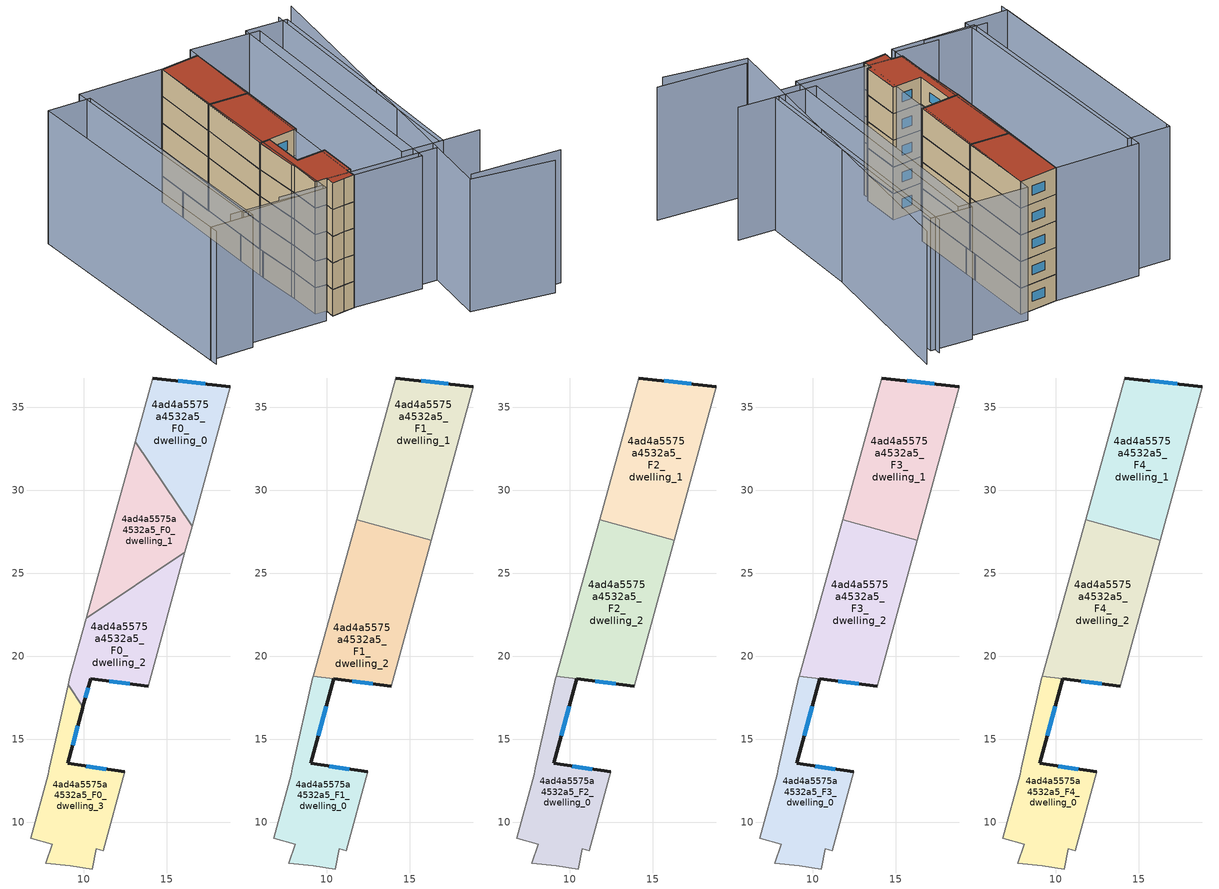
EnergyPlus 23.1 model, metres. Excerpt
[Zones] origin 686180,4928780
4ad4a5575a4532a5_F0_dwelling_0
 floor ground (EU_floor_Construction): 16.52,27.83 18.82,36.24 14.17,36.77 13.1,32.92 z0
 wall outside (EU_wall_Construction): 14.17,36.77 18.82,36.24 z0:3
 wall adiabatic (EU_wall_Construction): 18.82,36.24 16.52,27.83 / 13.1,32.92 14.17,36.77 z0:3
 wall to 4ad4a5575a4532a5_F0_dwelling_1 (EU_wall_Construction): 16.52,27.83 13.1,32.92 z0:3
 window (EU_Window_Construction): 15.68,36.6 17.31,36.41 z0.98:2.02
4ad4a5575a4532a5_F0_dwelling_1
 floor ground (EU_floor_Construction): 16.1,26.29 16.52,27.83 13.1,32.92 10.14,22.29 z0
 wall adiabatic (EU_wall_Construction): 16.52,27.83 16.1,26.29 / 10.14,22.29 13.1,32.92 z0:3
 wall to 4ad4a5575a4532a5_F0_dwelling_2 (EU_wall_Construction): 16.1,26.29 10.14,22.29 z0:3
4ad4a5575a4532a5_F0_dwelling_2
 floor ground (EU_floor_Construction): 13.89,18.21 16.1,26.29 10.14,22.29 9.16,18.74 9.06,18.28 9.95,16.96 10.41,18.64 z0
 wall outside (EU_wall_Construction): 13.89,18.21 10.41,18.64 9.95,16.96 z0:3
 wall adiabatic (EU_wall_Construction): 16.1,26.29 13.89,18.21 / 9.06,18.28 9.16,18.74 10.14,22.29 z0:3
 wall to 4ad4a5575a4532a5_F0_dwelling_3 (EU_wall_Construction): 9.95,16.96 9.06,18.28 z0:3
 window (EU_Window_Construction): 12.76,18.35 11.54,18.5 / 10.26,18.1 10.1,17.51 z0.98:2.02
4ad4a5575a4532a5_F0_dwelling_3
 floor ground (EU_floor_Construction): 11.17,8.29 12.47,13.04 9.02,13.55 9.93,16.89 9.95,16.96 9.06,18.28 7.93,13.27 7.85,12.91 6.81,9.04 8.11,8.69 7.7,7.53 9.18,7.4 10.5,7.19 10.75,8.41 z0
 wall outside (EU_wall_Construction): 9.95,16.96 9.93,16.89 9.02,13.55 12.47,13.04 z0:3
 wall adiabatic (EU_wall_Construction): 12.47,13.04 11.17,8.29 10.75,8.41 10.5,7.19 9.18,7.4 7.7,7.53 8.11,8.69 6.81,9.04 7.85,12.91 7.93,13.27 9.06,18.28 z0:3
 window (EU_Window_Construction): 9.64,15.8 9.32,14.64 / 10.14,13.38 11.35,13.2 z0.98:2.02
4ad4a5575a4532a5_F1_dwelling_0
 floor to 4ad4a5575a4532a5_F0_dwelling_3 (EU_floor_Construction): 11.17,8.29 12.47,13.04 9.02,13.55 9.94,16.92 9.95,16.96 9.06,18.28 7.93,13.27 7.85,12.91 6.81,9.04 8.11,8.69 7.7,7.53 9.18,7.4 10.5,7.19 10.75,8.41 z3
 floor to 4ad4a5575a4532a5_F0_dwelling_2 (EU_floor_Construction): 9.95,16.96 10.4,18.64 10.33,18.65 9.18,18.79 9.16,18.74 9.06,18.28 z3
 wall outside (EU_wall_Construction): 10.4,18.64 9.02,13.55 12.47,13.04 z3:6
 wall adiabatic (EU_wall_Construction): 12.47,13.04 11.17,8.29 10.75,8.41 10.5,7.19 9.18,7.4 7.7,7.53 8.11,8.69 6.81,9.04 7.85,12.91 7.93,13.27 9.16,18.74 9.18,18.79 z3:6
 wall to 4ad4a5575a4532a5_F1_dwelling_2 (EU_wall_Construction): 9.18,18.8 10.41,18.64 z3:6
 window (EU_Window_Construction): 9.96,16.98 9.47,15.2 / 10.14,13.38 11.35,13.2 z3.98:5.02
4ad4a5575a4532a5_F1_dwelling_1
 floor to 4ad4a5575a4532a5_F0_dwelling_0 (EU_floor_Construction): 16.52,27.83 18.82,36.24 14.17,36.77 13.1,32.92 z3
 floor to 4ad4a5575a4532a5_F0_dwelling_1 (EU_floor_Construction): 16.29,27 16.52,27.83 13.1,32.92 11.79,28.23 z3
 wall outside (EU_wall_Construction): 14.17,36.77 18.82,36.24 z3:6
 wall to 4ad4a5575a4532a5_F1_dwelling_2 (EU_wall_Construction): 16.29,27 11.79,28.23 z3:6
 wall adiabatic (EU_wall_Construction): 11.79,28.23 14.17,36.77 / 18.82,36.24 16.29,27 z3:6
 window (EU_Window_Construction): 15.68,36.6 17.31,36.41 z3.98:5.02
4ad4a5575a4532a5_F1_dwelling_2
 floor to 4ad4a5575a4532a5_F0_dwelling_2 (EU_floor_Construction): 13.89,18.21 16.1,26.29 10.14,22.29 9.18,18.8 z3
 floor to 4ad4a5575a4532a5_F0_dwelling_1 (EU_floor_Construction): 16.1,26.29 16.29,27 11.79,28.22 10.14,22.29 z3
 wall outside (EU_wall_Construction): 13.89,18.21 10.4,18.64 z3:6
 wall adiabatic (EU_wall_Construction): 9.18,18.8 11.79,28.22 / 16.29,27 13.89,18.21 z3:6
 window (EU_Window_Construction): 12.76,18.35 11.54,18.5 z3.98:5.02
4ad4a5575a4532a5_F2_dwelling_0
 floor to 4ad4a5575a4532a5_F1_dwelling_0 (EU_floor_Construction): 11.17,8.29 12.47,13.04 9.02,13.55 10.4,18.64 9.18,18.8 9.16,18.74 7.93,13.27 7.85,12.91 6.81,9.04 8.11,8.69 7.7,7.53 9.18,7.4 10.5,7.19 10.75,8.41 z6
 wall outside (EU_wall_Construction): 10.4,18.64 9.02,13.55 12.47,13.04 z6:9
 wall adiabatic (EU_wall_Construction): 12.47,13.04 11.17,8.29 10.75,8.41 10.5,7.19 9.18,7.4 7.7,7.53 8.11,8.69 6.81,9.04 7.85,12.91 7.93,13.27 9.16,18.74 9.18,18.79 z6:9
 wall to 4ad4a5575a4532a5_F2_dwelling_2 (EU_wall_Construction): 9.18,18.8 10.41,18.64 z6:9
 window (EU_Window_Construction): 9.96,16.98 9.47,15.2 / 10.14,13.38 11.35,13.2 z6.98:8.02
4ad4a5575a4532a5_F2_dwelling_1
 floor to 4ad4a5575a4532a5_F1_dwelling_1 (EU_floor_Construction): 16.29,27 18.82,36.24 14.17,36.77 11.79,28.23 z6
 wall outside (EU_wall_Construction): 14.17,36.77 18.82,36.24 z6:9
 wall to 4ad4a5575a4532a5_F2_dwelling_2 (EU_wall_Construction): 16.29,27 11.79,28.23 z6:9
 wall adiabatic (EU_wall_Construction): 11.79,28.23 14.17,36.77 / 18.82,36.24 16.29,27 z6:9
 window (EU_Window_Construction): 15.68,36.6 17.31,36.41 z6.98:8.02
4ad4a5575a4532a5_F2_dwelling_2
 floor to 4ad4a5575a4532a5_F1_dwelling_2 (EU_floor_Construction): 13.89,18.21 16.29,27 11.79,28.22 9.18,18.8 z6
 wall outside (EU_wall_Construction): 13.89,18.21 10.4,18.64 z6:9
 wall adiabatic (EU_wall_Construction): 9.18,18.8 11.79,28.22 / 16.29,27 13.89,18.21 z6:9
 window (EU_Window_Construction): 12.76,18.35 11.54,18.5 z6.98:8.02
4ad4a5575a4532a5_F3_dwelling_0
 floor to 4ad4a5575a4532a5_F2_dwelling_0 (EU_floor_Construction): 11.17,8.29 12.47,13.04 9.02,13.55 10.4,18.64 9.18,18.8 9.16,18.74 7.93,13.27 7.85,12.91 6.81,9.04 8.11,8.69 7.7,7.53 9.18,7.4 10.5,7.19 10.75,8.41 z9
 wall outside (EU_wall_Construction): 10.4,18.64 9.02,13.55 12.47,13.04 z9:12
 wall adiabatic (EU_wall_Construction): 12.47,13.04 11.17,8.29 10.75,8.41 10.5,7.19 9.18,7.4 7.7,7.53 8.11,8.69 6.81,9.04 7.85,12.91 7.93,13.27 9.16,18.74 9.18,18.79 z9:12
 wall to 4ad4a5575a4532a5_F3_dwelling_2 (EU_wall_Construction): 9.18,18.8 10.41,18.64 z9:12
 window (EU_Window_Construction): 9.96,16.98 9.47,15.2 / 10.14,13.38 11.35,13.2 z9.98:11.02
4ad4a5575a4532a5_F3_dwelling_1
 floor to 4ad4a5575a4532a5_F2_dwelling_1 (EU_floor_Construction): 16.29,27 18.82,36.24 14.17,36.77 11.79,28.23 z9
 wall outside (EU_wall_Construction): 14.17,36.77 18.82,36.24 z9:12
 wall to 4ad4a5575a4532a5_F3_dwelling_2 (EU_wall_Construction): 16.29,27 11.79,28.23 z9:12
 wall adiabatic (EU_wall_Construction): 11.79,28.23 14.17,36.77 / 18.82,36.24 16.29,27 z9:12
 window (EU_Window_Construction): 15.68,36.6 17.31,36.41 z9.98:11.02
4ad4a5575a4532a5_F3_dwelling_2
 floor to 4ad4a5575a4532a5_F2_dwelling_2 (EU_floor_Construction): 13.89,18.21 16.29,27 11.79,28.22 9.18,18.8 z9
 wall outside (EU_wall_Construction): 13.89,18.21 10.4,18.64 z9:12
 wall adiabatic (EU_wall_Construction): 9.18,18.8 11.79,28.22 / 16.29,27 13.89,18.21 z9:12
 window (EU_Window_Construction): 12.76,18.35 11.54,18.5 z9.98:11.02
4ad4a5575a4532a5_F4_dwelling_0
 floor to 4ad4a5575a4532a5_F3_dwelling_0 (EU_floor_Construction): 11.17,8.29 12.47,13.04 9.02,13.55 10.4,18.64 9.18,18.8 9.16,18.74 7.93,13.27 7.85,12.91 6.81,9.04 8.11,8.69 7.7,7.53 9.18,7.4 10.5,7.19 10.75,8.41 z12
 wall outside (EU_wall_Construction): 10.4,18.64 9.02,13.55 12.47,13.04 z12:15
 wall adiabatic (EU_wall_Construction): 12.47,13.04 11.17,8.29 10.75,8.41 10.5,7.19 9.18,7.4 7.7,7.53 8.11,8.69 6.81,9.04 7.85,12.91 7.93,13.27 9.16,18.74 9.18,18.79 z12:15
 wall to 4ad4a5575a4532a5_F4_dwelling_2 (EU_wall_Construction): 9.18,18.8 10.41,18.64 z12:15
 window (EU_Window_Construction): 9.96,16.98 9.47,15.2 / 10.14,13.38 11.35,13.2 z12.98:14.02
 roof outside (EU_roof_Construction): 10.4,18.64 9.02,13.55 12.47,13.04 11.17,8.29 10.75,8.41 10.5,7.19 9.18,7.4 7.7,7.53 8.11,8.69 6.81,9.04 7.85,12.91 7.93,13.27 9.16,18.74 9.18,18.8 z15
4ad4a5575a4532a5_F4_dwelling_1
 floor to 4ad4a5575a4532a5_F3_dwelling_1 (EU_floor_Construction): 16.29,27 18.82,36.24 14.17,36.77 11.79,28.23 z12
 wall outside (EU_wall_Construction): 14.17,36.77 18.82,36.24 z12:15
 wall to 4ad4a5575a4532a5_F4_dwelling_2 (EU_wall_Construction): 16.29,27 11.79,28.23 z12:15
 wall adiabatic (EU_wall_Construction): 11.79,28.23 14.17,36.77 / 18.82,36.24 16.29,27 z12:15
 window (EU_Window_Construction): 15.68,36.6 17.31,36.41 z12.98:14.02
 roof outside (EU_roof_Construction): 18.82,36.24 16.29,27 11.79,28.23 14.17,36.77 z15
4ad4a5575a4532a5_F4_dwelling_2
 floor to 4ad4a5575a4532a5_F3_dwelling_2 (EU_floor_Construction): 13.89,18.21 16.29,27 11.79,28.22 9.18,18.8 z12
 wall outside (EU_wall_Construction): 13.89,18.21 10.4,18.64 z12:15
 wall adiabatic (EU_wall_Construction): 9.18,18.8 11.79,28.22 / 16.29,27 13.89,18.21 z12:15
 window (EU_Window_Construction): 12.76,18.35 11.54,18.5 z12.98:14.02
 roof outside (EU_roof_Construction): 16.29,27 13.89,18.21 9.18,18.8 11.79,28.23 z15
shading: 18.59,-1.3 28.54,-4.31 / 6.81,9.07 20.44,5.1 / 1.86,9.42 6.72,7.96 / -4.1,10.49 2.92,8.43 / 26.51,-5.42 17.73,-1.95 / 17.73,-1.95 33,36.58 / 26.18,4.58 21.68,5.89 / 21.68,5.89 30.36,35.82 / -0.28,38.44 -7.79,9.07 / 30.64,34.95 22.06,5.74 / 22.06,5.74 17.42,7.1 / 17.42,7.1 26,36.31 / 26,36.31 30.64,34.95 / 10.41,7.22 19.2,37.54 / 19.2,37.54 26.96,35.29 / 26.96,35.29 18.17,4.96 / 18.17,4.96 10.41,7.22 / -2.98,9.78 4.63,39.24 / 4.63,39.24 14.16,36.77 / 14.16,36.77 6.55,7.32 / 6.55,7.32 -2.98,9.78 / -7.54,10.03 -0.14,39.04 / -0.14,39.04 4.73,37.8 / 4.73,37.8 -2.67,8.79 / -2.67,8.79 -7.54,10.03 z0:15
[Building]
EU S2 Campaign: North Axis=0; Terrain=City; Solar Distribution=FullExterior
[Site:Location]
Bologna: Latitude=44.5; Longitude=11.25; Time Zone=1; Elevation=37
[SizingPeriod:WeatherFileDays]
AnnualSizingPeriod: Begin Month=1; Begin Day of Month=1; End Month=12; End Day of Month=31; Day of Week for Start Day=Monday; Use Weather File Daylight Saving Period=No; Use Weather File Rain and Snow Indicators=No
[MATERIAL]
EU_InternalMass_Material: Roughness=MediumRough; Thickness=0.1; Conductivity=1; Density=1800; Specific Heat=900; Thermal Absorptance=0.9; Solar Absorptance=0.7; Visible Absorptance=0.7
[MATERIAL:NOMASS] Roughness=MediumRough; Thermal Absorptance=0.9; Solar Absorptance=0.7; Visible Absorptance=0.7
Name | Thermal Resistance
EU_wall_NoMass | 0.905828
EU_roof_NoMass | 0.37593
EU_floor_NoMass | 0.67114
[WINDOWMATERIAL:SIMPLEGLAZINGSYSTEM]
EU_Window_SimpleGlazing: UFactor=4.52486; Solar Heat Gain Coefficient=0.85; Visible Transmittance=0.85
[CONSTRUCTION]
EU_wall_Construction: EU_wall_NoMass
EU_roof_Construction: EU_roof_NoMass
EU_floor_Construction: EU_floor_NoMass
EU_InternalMass_Construction: EU_InternalMass_Material
EU_Window_Construction: EU_Window_SimpleGlazing
[ZONE] Type=1; Multiplier=1; Ceiling Height=autocalculate; Floor Area=autocalculate; Part of Total Floor Area=Yes
Name | Volume
4ad4a5575a4532a5_F0_dwelling_0 | 88.4641
4ad4a5575a4532a5_F1_dwelling_0 | 92.5818
4ad4a5575a4532a5_F2_dwelling_0; 4ad4a5575a4532a5_F3_dwelling_0; 4ad4a5575a4532a5_F4_dwelling_0 | 92.5847
4ad4a5575a4532a5_F0_dwelling_1 | 88.4583
4ad4a5575a4532a5_F1_dwelling_1; 4ad4a5575a4532a5_F2_dwelling_1; 4ad4a5575a4532a5_F3_dwelling_1; 4ad4a5575a4532a5_F4_dwelling_1 | 128.607
4ad4a5575a4532a5_F0_dwelling_2 | 88.4509
4ad4a5575a4532a5_F1_dwelling_2; 4ad4a5575a4532a5_F2_dwelling_2; 4ad4a5575a4532a5_F3_dwelling_2; 4ad4a5575a4532a5_F4_dwelling_2 | 132.598
4ad4a5575a4532a5_F0_dwelling_3 | 88.4531
[INTERNALMASS] Construction=EU_InternalMass_Construction
Name | Zone or ZoneList | Surface Area
4ad4a5575a4532a5_F0_dwelling_0_EU_InternalMass | 4ad4a5575a4532a5_F0_dwelling_0 | 29.4865
4ad4a5575a4532a5_F0_dwelling_1_EU_InternalMass | 4ad4a5575a4532a5_F0_dwelling_1 | 29.488
4ad4a5575a4532a5_F0_dwelling_2_EU_InternalMass | 4ad4a5575a4532a5_F0_dwelling_2 | 29.4849
4ad4a5575a4532a5_F0_dwelling_3_EU_InternalMass | 4ad4a5575a4532a5_F0_dwelling_3 | 29.4863
4ad4a5575a4532a5_F1_dwelling_0_EU_InternalMass | 4ad4a5575a4532a5_F1_dwelling_0 | 30.8646
4ad4a5575a4532a5_F1_dwelling_1_EU_InternalMass | 4ad4a5575a4532a5_F1_dwelling_1 | 42.8703
4ad4a5575a4532a5_F1_dwelling_2_EU_InternalMass | 4ad4a5575a4532a5_F1_dwelling_2 | 44.2096
4ad4a5575a4532a5_F2_dwelling_0_EU_InternalMass | 4ad4a5575a4532a5_F2_dwelling_0 | 30.8646
4ad4a5575a4532a5_F2_dwelling_1_EU_InternalMass | 4ad4a5575a4532a5_F2_dwelling_1 | 42.8703
4ad4a5575a4532a5_F2_dwelling_2_EU_InternalMass | 4ad4a5575a4532a5_F2_dwelling_2 | 44.2096
4ad4a5575a4532a5_F3_dwelling_0_EU_InternalMass | 4ad4a5575a4532a5_F3_dwelling_0 | 30.8646
4ad4a5575a4532a5_F3_dwelling_1_EU_InternalMass | 4ad4a5575a4532a5_F3_dwelling_1 | 42.8703
4ad4a5575a4532a5_F3_dwelling_2_EU_InternalMass | 4ad4a5575a4532a5_F3_dwelling_2 | 44.2096
4ad4a5575a4532a5_F4_dwelling_0_EU_InternalMass | 4ad4a5575a4532a5_F4_dwelling_0 | 30.8646
4ad4a5575a4532a5_F4_dwelling_1_EU_InternalMass | 4ad4a5575a4532a5_F4_dwelling_1 | 42.8703
4ad4a5575a4532a5_F4_dwelling_2_EU_InternalMass | 4ad4a5575a4532a5_F4_dwelling_2 | 44.2096
[OTHEREQUIPMENT] Fuel Type=Electricity; Design Level Calculation Method=Watts/Area; Power per Zone Floor Area=1; Fraction Latent=0; Fraction Radiant=0; Fraction Lost=0; Carbon Dioxide Generation Rate=0; EndUse Subcategory=EU_Step8_InternalGains
Name | Zone or ZoneList or Space or SpaceList | Schedule
EU_Step8_InternalGain_4ad4a5575a4532a5_F0_dwelling_0_f000 | 4ad4a5575a4532a5_F0_dwelling_0 | EU_Step8_GainSchedule_4ad4a5575a4532a5_F0_dwelling_0_f000
EU_Step8_InternalGain_4ad4a5575a4532a5_F0_dwelling_1_f000 | 4ad4a5575a4532a5_F0_dwelling_1 | EU_Step8_GainSchedule_4ad4a5575a4532a5_F0_dwelling_1_f000
EU_Step8_InternalGain_4ad4a5575a4532a5_F0_dwelling_2_f000 | 4ad4a5575a4532a5_F0_dwelling_2 | EU_Step8_GainSchedule_4ad4a5575a4532a5_F0_dwelling_2_f000
EU_Step8_InternalGain_4ad4a5575a4532a5_F0_dwelling_3_f000 | 4ad4a5575a4532a5_F0_dwelling_3 | EU_Step8_GainSchedule_4ad4a5575a4532a5_F0_dwelling_3_f000
EU_Step8_InternalGain_4ad4a5575a4532a5_F1_dwelling_0_f000 | 4ad4a5575a4532a5_F1_dwelling_0 | EU_Step8_GainSchedule_4ad4a5575a4532a5_F1_dwelling_0_f000
EU_Step8_InternalGain_4ad4a5575a4532a5_F1_dwelling_1_f000 | 4ad4a5575a4532a5_F1_dwelling_1 | EU_Step8_GainSchedule_4ad4a5575a4532a5_F1_dwelling_1_f000
EU_Step8_InternalGain_4ad4a5575a4532a5_F1_dwelling_2_f000 | 4ad4a5575a4532a5_F1_dwelling_2 | EU_Step8_GainSchedule_4ad4a5575a4532a5_F1_dwelling_2_f000
EU_Step8_InternalGain_4ad4a5575a4532a5_F2_dwelling_0_f000 | 4ad4a5575a4532a5_F2_dwelling_0 | EU_Step8_GainSchedule_4ad4a5575a4532a5_F2_dwelling_0_f000
EU_Step8_InternalGain_4ad4a5575a4532a5_F2_dwelling_1_f000 | 4ad4a5575a4532a5_F2_dwelling_1 | EU_Step8_GainSchedule_4ad4a5575a4532a5_F2_dwelling_1_f000
EU_Step8_InternalGain_4ad4a5575a4532a5_F2_dwelling_2_f000 | 4ad4a5575a4532a5_F2_dwelling_2 | EU_Step8_GainSchedule_4ad4a5575a4532a5_F2_dwelling_2_f000
EU_Step8_InternalGain_4ad4a5575a4532a5_F3_dwelling_0_f000 | 4ad4a5575a4532a5_F3_dwelling_0 | EU_Step8_GainSchedule_4ad4a5575a4532a5_F3_dwelling_0_f000
EU_Step8_InternalGain_4ad4a5575a4532a5_F3_dwelling_1_f000 | 4ad4a5575a4532a5_F3_dwelling_1 | EU_Step8_GainSchedule_4ad4a5575a4532a5_F3_dwelling_1_f000
EU_Step8_InternalGain_4ad4a5575a4532a5_F3_dwelling_2_f000 | 4ad4a5575a4532a5_F3_dwelling_2 | EU_Step8_GainSchedule_4ad4a5575a4532a5_F3_dwelling_2_f000
EU_Step8_InternalGain_4ad4a5575a4532a5_F4_dwelling_0_f000 | 4ad4a5575a4532a5_F4_dwelling_0 | EU_Step8_GainSchedule_4ad4a5575a4532a5_F4_dwelling_0_f000
EU_Step8_InternalGain_4ad4a5575a4532a5_F4_dwelling_1_f000 | 4ad4a5575a4532a5_F4_dwelling_1 | EU_Step8_GainSchedule_4ad4a5575a4532a5_F4_dwelling_1_f000
EU_Step8_InternalGain_4ad4a5575a4532a5_F4_dwelling_2_f000 | 4ad4a5575a4532a5_F4_dwelling_2 | EU_Step8_GainSchedule_4ad4a5575a4532a5_F4_dwelling_2_f000
[ZONEVENTILATION:DESIGNFLOWRATE] Schedule=EU_AlwaysOn; Design Flow Rate Calculation Method=AirChanges/Hour; Air Changes per Hour=0.73129; Ventilation Type=Natural; Fan Pressure Rise=0; Fan Total Efficiency=1; Constant Term Coefficient=1; Temperature Term Coefficient=0; Velocity Term Coefficient=0; Velocity Squared Term Coefficient=0; Minimum Indoor Temperature=-100; Maximum Indoor Temperature=100; Delta Temperature=-100; Minimum Outdoor Temperature=-100; Maximum Outdoor Temperature=100; Maximum Wind Speed=40
Name | Zone or ZoneList or Space or SpaceList
EU_ConstantAir_4ad4a5575a4532a5_F0_dwelling_0 | 4ad4a5575a4532a5_F0_dwelling_0
EU_ConstantAir_4ad4a5575a4532a5_F0_dwelling_1 | 4ad4a5575a4532a5_F0_dwelling_1
EU_ConstantAir_4ad4a5575a4532a5_F0_dwelling_2 | 4ad4a5575a4532a5_F0_dwelling_2
EU_ConstantAir_4ad4a5575a4532a5_F0_dwelling_3 | 4ad4a5575a4532a5_F0_dwelling_3
EU_ConstantAir_4ad4a5575a4532a5_F1_dwelling_0 | 4ad4a5575a4532a5_F1_dwelling_0
EU_ConstantAir_4ad4a5575a4532a5_F1_dwelling_1 | 4ad4a5575a4532a5_F1_dwelling_1
EU_ConstantAir_4ad4a5575a4532a5_F1_dwelling_2 | 4ad4a5575a4532a5_F1_dwelling_2
EU_ConstantAir_4ad4a5575a4532a5_F2_dwelling_0 | 4ad4a5575a4532a5_F2_dwelling_0
EU_ConstantAir_4ad4a5575a4532a5_F2_dwelling_1 | 4ad4a5575a4532a5_F2_dwelling_1
EU_ConstantAir_4ad4a5575a4532a5_F2_dwelling_2 | 4ad4a5575a4532a5_F2_dwelling_2
EU_ConstantAir_4ad4a5575a4532a5_F3_dwelling_0 | 4ad4a5575a4532a5_F3_dwelling_0
EU_ConstantAir_4ad4a5575a4532a5_F3_dwelling_1 | 4ad4a5575a4532a5_F3_dwelling_1
EU_ConstantAir_4ad4a5575a4532a5_F3_dwelling_2 | 4ad4a5575a4532a5_F3_dwelling_2
EU_ConstantAir_4ad4a5575a4532a5_F4_dwelling_0 | 4ad4a5575a4532a5_F4_dwelling_0
EU_ConstantAir_4ad4a5575a4532a5_F4_dwelling_1 | 4ad4a5575a4532a5_F4_dwelling_1
EU_ConstantAir_4ad4a5575a4532a5_F4_dwelling_2 | 4ad4a5575a4532a5_F4_dwelling_2
[HVACTEMPLATE:THERMOSTAT] Constant Heating Setpoint=20; Constant Cooling Setpoint=50
EU_HeatOnly_4ad4a5575a4532a5_F0_dwelling_0; EU_HeatOnly_4ad4a5575a4532a5_F0_dwelling_1; EU_HeatOnly_4ad4a5575a4532a5_F0_dwelling_2; EU_HeatOnly_4ad4a5575a4532a5_F0_dwelling_3; EU_HeatOnly_4ad4a5575a4532a5_F1_dwelling_0; EU_HeatOnly_4ad4a5575a4532a5_F1_dwelling_1; EU_HeatOnly_4ad4a5575a4532a5_F1_dwelling_2; EU_HeatOnly_4ad4a5575a4532a5_F2_dwelling_0; EU_HeatOnly_4ad4a5575a4532a5_F2_dwelling_1; EU_HeatOnly_4ad4a5575a4532a5_F2_dwelling_2; EU_HeatOnly_4ad4a5575a4532a5_F3_dwelling_0; EU_HeatOnly_4ad4a5575a4532a5_F3_dwelling_1; EU_HeatOnly_4ad4a5575a4532a5_F3_dwelling_2; EU_HeatOnly_4ad4a5575a4532a5_F4_dwelling_0; EU_HeatOnly_4ad4a5575a4532a5_F4_dwelling_1; EU_HeatOnly_4ad4a5575a4532a5_F4_dwelling_2
[HVACTEMPLATE:ZONE:IDEALLOADSAIRSYSTEM] System Availability Schedule=EU_AlwaysOn; Maximum Heating Supply Air Temperature=50; Minimum Cooling Supply Air Temperature=13; Maximum Heating Supply Air Humidity Ratio=0.0156; Minimum Cooling Supply Air Humidity Ratio=0.0077; Heating Limit=NoLimit; Cooling Limit=NoLimit; Heating Availability Schedule=EU_AlwaysOn; Cooling Availability Schedule=EU_CoolingOff; Dehumidification Control Type=ConstantSensibleHeatRatio; Cooling Sensible Heat Ratio=0.7; Dehumidification Setpoint=60; Humidification Control Type=None; Humidification Setpoint=30; Outdoor Air Method=None; Outdoor Air Flow Rate per Person=0.00944; Outdoor Air Flow Rate per Zone Floor Area=0; Outdoor Air Flow Rate per Zone=0; Demand Controlled Ventilation Type=None; Outdoor Air Economizer Type=NoEconomizer; Heat Recovery Type=None; Sensible Heat Recovery Effectiveness=0.7; Latent Heat Recovery Effectiveness=0.65
Name | Template Thermostat
4ad4a5575a4532a5_F0_dwelling_0 | EU_HeatOnly_4ad4a5575a4532a5_F0_dwelling_0
4ad4a5575a4532a5_F0_dwelling_1 | EU_HeatOnly_4ad4a5575a4532a5_F0_dwelling_1
4ad4a5575a4532a5_F0_dwelling_2 | EU_HeatOnly_4ad4a5575a4532a5_F0_dwelling_2
4ad4a5575a4532a5_F0_dwelling_3 | EU_HeatOnly_4ad4a5575a4532a5_F0_dwelling_3
4ad4a5575a4532a5_F1_dwelling_0 | EU_HeatOnly_4ad4a5575a4532a5_F1_dwelling_0
4ad4a5575a4532a5_F1_dwelling_1 | EU_HeatOnly_4ad4a5575a4532a5_F1_dwelling_1
4ad4a5575a4532a5_F1_dwelling_2 | EU_HeatOnly_4ad4a5575a4532a5_F1_dwelling_2
4ad4a5575a4532a5_F2_dwelling_0 | EU_HeatOnly_4ad4a5575a4532a5_F2_dwelling_0
4ad4a5575a4532a5_F2_dwelling_1 | EU_HeatOnly_4ad4a5575a4532a5_F2_dwelling_1
4ad4a5575a4532a5_F2_dwelling_2 | EU_HeatOnly_4ad4a5575a4532a5_F2_dwelling_2
4ad4a5575a4532a5_F3_dwelling_0 | EU_HeatOnly_4ad4a5575a4532a5_F3_dwelling_0
4ad4a5575a4532a5_F3_dwelling_1 | EU_HeatOnly_4ad4a5575a4532a5_F3_dwelling_1
4ad4a5575a4532a5_F3_dwelling_2 | EU_HeatOnly_4ad4a5575a4532a5_F3_dwelling_2
4ad4a5575a4532a5_F4_dwelling_0 | EU_HeatOnly_4ad4a5575a4532a5_F4_dwelling_0
4ad4a5575a4532a5_F4_dwelling_1 | EU_HeatOnly_4ad4a5575a4532a5_F4_dwelling_1
4ad4a5575a4532a5_F4_dwelling_2 | EU_HeatOnly_4ad4a5575a4532a5_F4_dwelling_2
[SIZING:ZONE] Zone Cooling Design Supply Air Temperature Input Method=SupplyAirTemperature; Zone Cooling Design Supply Air Temperature=13; Zone Heating Design Supply Air Temperature Input Method=SupplyAirTemperature; Zone Heating Design Supply Air Temperature=50; Zone Cooling Design Supply Air Humidity Ratio=0.008; Zone Heating Design Supply Air Humidity Ratio=0.008; Cooling Design Air Flow Method=DesignDay; Cooling Design Air Flow Rate=0; Cooling Minimum Air Flow per Zone Floor Area=0.000762; Cooling Minimum Air Flow=0; Cooling Minimum Air Flow Fraction=0.2; Heating Design Air Flow Method=DesignDay; Heating Design Air Flow Rate=0; Heating Maximum Air Flow per Zone Floor Area=0.002032; Heating Maximum Air Flow=0.141576; Heating Maximum Air Flow Fraction=0.3; Account for Dedicated Outdoor Air System=No; Dedicated Outdoor Air System Control Strategy=NeutralSupplyAir; Dedicated Outdoor Air Low Setpoint Temperature for Design=autosize; Dedicated Outdoor Air High Setpoint Temperature for Design=autosize; Zone Load Sizing Method=Sensible Load Only No Latent Load; Zone Latent Cooling Design Supply Air Humidity Ratio Input Method=HumidityRatioDifference; Zone Cooling Design Supply Air Humidity Ratio Difference=0.005; Zone Latent Heating Design Supply Air Humidity Ratio Input Method=HumidityRatioDifference; Zone Humidification Design Supply Air Humidity Ratio Difference=0.005
4ad4a5575a4532a5_F0_dwelling_0; 4ad4a5575a4532a5_F0_dwelling_1; 4ad4a5575a4532a5_F0_dwelling_2; 4ad4a5575a4532a5_F0_dwelling_3; 4ad4a5575a4532a5_F1_dwelling_0; 4ad4a5575a4532a5_F1_dwelling_1; 4ad4a5575a4532a5_F1_dwelling_2; 4ad4a5575a4532a5_F2_dwelling_0; 4ad4a5575a4532a5_F2_dwelling_1; 4ad4a5575a4532a5_F2_dwelling_2; 4ad4a5575a4532a5_F3_dwelling_0; 4ad4a5575a4532a5_F3_dwelling_1; 4ad4a5575a4532a5_F3_dwelling_2; 4ad4a5575a4532a5_F4_dwelling_0; 4ad4a5575a4532a5_F4_dwelling_1; 4ad4a5575a4532a5_F4_dwelling_2
[SCHEDULE:CONSTANT]
Name | Hourly Value
EU_AlwaysOn | 1
EU_CoolingOff | 0
[SCHEDULE:FILE] Column Number=1; Rows to Skip at Top=0; Number of Hours of Data=8760; Column Separator=Comma; Interpolate to Timestep=No; Minutes per Item=60; Adjust Schedule for Daylight Savings=Yes
Name | File
EU_Step8_GainSchedule_4ad4a5575a4532a5_F0_dwelling_0_f000 | ../../schedules/4ad4a5575a4532a5/4ad4a5575a4532a5_F0_dwelling_0_f000_gain.csv
EU_Step8_GainSchedule_4ad4a5575a4532a5_F0_dwelling_1_f000 | ../../schedules/4ad4a5575a4532a5/4ad4a5575a4532a5_F0_dwelling_1_f000_gain.csv
EU_Step8_GainSchedule_4ad4a5575a4532a5_F0_dwelling_2_f000 | ../../schedules/4ad4a5575a4532a5/4ad4a5575a4532a5_F0_dwelling_2_f000_gain.csv
EU_Step8_GainSchedule_4ad4a5575a4532a5_F0_dwelling_3_f000 | ../../schedules/4ad4a5575a4532a5/4ad4a5575a4532a5_F0_dwelling_3_f000_gain.csv
EU_Step8_GainSchedule_4ad4a5575a4532a5_F1_dwelling_0_f000 | ../../schedules/4ad4a5575a4532a5/4ad4a5575a4532a5_F1_dwelling_0_f000_gain.csv
EU_Step8_GainSchedule_4ad4a5575a4532a5_F1_dwelling_1_f000 | ../../schedules/4ad4a5575a4532a5/4ad4a5575a4532a5_F1_dwelling_1_f000_gain.csv
EU_Step8_GainSchedule_4ad4a5575a4532a5_F1_dwelling_2_f000 | ../../schedules/4ad4a5575a4532a5/4ad4a5575a4532a5_F1_dwelling_2_f000_gain.csv
EU_Step8_GainSchedule_4ad4a5575a4532a5_F2_dwelling_0_f000 | ../../schedules/4ad4a5575a4532a5/4ad4a5575a4532a5_F2_dwelling_0_f000_gain.csv
EU_Step8_GainSchedule_4ad4a5575a4532a5_F2_dwelling_1_f000 | ../../schedules/4ad4a5575a4532a5/4ad4a5575a4532a5_F2_dwelling_1_f000_gain.csv
EU_Step8_GainSchedule_4ad4a5575a4532a5_F2_dwelling_2_f000 | ../../schedules/4ad4a5575a4532a5/4ad4a5575a4532a5_F2_dwelling_2_f000_gain.csv
EU_Step8_GainSchedule_4ad4a5575a4532a5_F3_dwelling_0_f000 | ../../schedules/4ad4a5575a4532a5/4ad4a5575a4532a5_F3_dwelling_0_f000_gain.csv
EU_Step8_GainSchedule_4ad4a5575a4532a5_F3_dwelling_1_f000 | ../../schedules/4ad4a5575a4532a5/4ad4a5575a4532a5_F3_dwelling_1_f000_gain.csv
EU_Step8_GainSchedule_4ad4a5575a4532a5_F3_dwelling_2_f000 | ../../schedules/4ad4a5575a4532a5/4ad4a5575a4532a5_F3_dwelling_2_f000_gain.csv
EU_Step8_GainSchedule_4ad4a5575a4532a5_F4_dwelling_0_f000 | ../../schedules/4ad4a5575a4532a5/4ad4a5575a4532a5_F4_dwelling_0_f000_gain.csv
EU_Step8_GainSchedule_4ad4a5575a4532a5_F4_dwelling_1_f000 | ../../schedules/4ad4a5575a4532a5/4ad4a5575a4532a5_F4_dwelling_1_f000_gain.csv
EU_Step8_GainSchedule_4ad4a5575a4532a5_F4_dwelling_2_f000 | ../../schedules/4ad4a5575a4532a5/4ad4a5575a4532a5_F4_dwelling_2_f000_gain.csv
